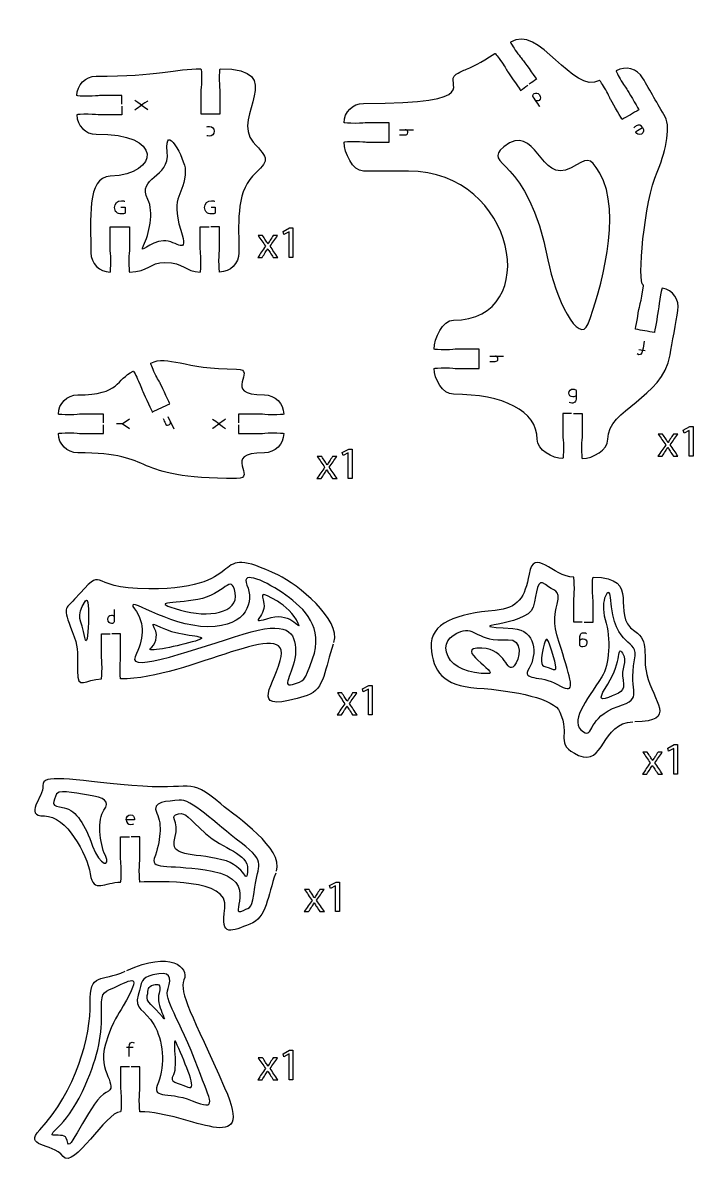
# Model space of a CAD drawing. Extents: x 0 to 1000, y 0 to 600.
# Drawn here: x 342.5 to 446.7, y 216.6 to 394.8 of the extents above; entities that cross this region are included whole.
import ezdxf

# ---------------------------------------------------------------- set-up
doc = ezdxf.new("R2010")
doc.units = 0
doc.header["$MEASUREMENT"] = 0
doc.layers.add('DEFAULT', color=7, linetype='CONTINUOUS')

msp = doc.modelspace()

# ---------------------------------------------------------------- linework, layer by layer
at = {"layer": 'DEFAULT', "color": 250}
for points in [[(401.06, 378.18), (403.19, 378.18)], [(439.22, 343.83), (438.22, 344.01)], [(415.07, 343.02), (417.19, 343.02)], [(357.93, 332.53), (359.09, 333.3)], [(365.05, 333.67), (365.95, 331.74)], [(359.09, 331.72), (357.93, 332.53), (357.07, 332.53)], [(358.64, 235.74), (359.66, 235.74)]]:
    msp.add_lwpolyline(points, dxfattribs=at)
for points in [[(383.88, 362.35), (383.87, 362.35), (383.07, 361.92), (382.95, 362.4), (383.95, 362.93), (384.48, 362.93), (384.48, 358.35), (383.88, 358.35)], [(446.06, 331.5), (446.04, 331.5), (445.25, 331.07), (445.13, 331.54), (446.13, 332.08), (446.66, 332.08), (446.66, 327.49), (446.06, 327.49)], [(393.07, 328.02), (393.06, 328.02), (392.26, 327.59), (392.14, 328.07), (393.15, 328.6), (393.67, 328.6), (393.67, 324.02), (393.07, 324.02)], [(396.21, 291.32), (396.2, 291.32), (395.4, 290.89), (395.28, 291.36), (396.28, 291.9), (396.81, 291.9), (396.81, 287.31), (396.21, 287.31)], [(443.66, 282.12), (443.65, 282.12), (442.85, 281.69), (442.73, 282.16), (443.74, 282.7), (444.26, 282.7), (444.26, 278.11), (443.66, 278.11)], [(391.11, 260.77), (391.1, 260.77), (390.3, 260.34), (390.18, 260.82), (391.18, 261.35), (391.71, 261.35), (391.71, 256.77), (391.11, 256.77)], [(383.88, 234.66), (383.87, 234.66), (383.07, 234.23), (382.95, 234.7), (383.95, 235.24), (384.48, 235.24), (384.48, 230.65), (383.88, 230.65)]]:
    msp.add_lwpolyline(points, close=True, dxfattribs=at)
at = {"layer": 'DEFAULT', "color": 1}
for points, knots in [([(428.07, 334.11), (428.53, 334.11), (428.98, 334.11), (429.43, 334.11), (429.43, 332.95), (429.43, 331.78), (429.43, 330.61), (429.43, 330.44), (429.32, 329.83), (429.32, 328.86), (429.32, 327.9), (429.37, 327.11), (429.43, 327.11), (431.08, 327.11), (433.42, 328.46), (433.42, 330.11), (433.42, 334.93), (441.88, 336.32), (443.09, 343.21), (443.4, 344.93), (444, 348.38), (444.31, 350.11), (444.6, 351.74), (443.51, 353.29), (441.88, 353.58), (441.82, 353.58), (441.64, 352.82), (441.47, 351.87), (441.3, 350.92), (441.3, 350.31), (441.26, 350.13), (441.11, 349.27), (440.66, 346.69), (440.66, 346.69), (439.67, 346.86), (438.69, 347.03), (437.7, 347.21), (437.7, 347.21), (438.16, 349.79), (438.31, 350.65), (438.34, 350.83), (438.55, 351.41), (438.71, 352.36), (438.88, 353.31), (438.97, 354.09), (438.92, 354.1), (437.92, 354.28), (439.08, 367.09), (441.07, 371.59), (442.2, 374.14), (443.3, 378.48), (442.32, 380.17), (441.16, 382.2), (439.99, 384.22), (438.82, 386.24), (437.99, 387.67), (436.16, 388.16), (434.73, 387.34), (434.68, 387.31), (435.03, 386.61), (435.51, 385.77), (436, 384.93), (436.39, 384.46), (436.48, 384.3), (436.92, 383.55), (438.23, 381.27), (438.23, 381.27), (437.36, 380.77), (436.49, 380.27), (435.63, 379.77), (435.63, 379.77), (434.32, 382.05), (433.88, 382.81), (433.79, 382.96), (433.57, 383.53), (433.09, 384.37), (432.61, 385.21), (432.18, 385.86), (432.13, 385.84), (428.02, 383.47), (422.63, 394.77), (418.31, 391.76), (418.26, 391.73), (418.67, 391.06), (419.23, 390.27), (419.78, 389.48), (420.21, 389.04), (420.31, 388.89), (420.81, 388.18), (422.32, 386.03), (422.32, 386.03), (421.95, 385.77), (421.58, 385.51), (421.21, 385.25)], [0, 0, 0, 0, 3.83, 3.83, 3.83, 13.75, 13.75, 13.75, 14.75, 14.75, 14.75, 15.75, 15.75, 15.75, 16.75, 16.75, 16.75, 17.75, 17.75, 17.75, 18.75, 18.75, 18.75, 19.75, 19.75, 19.75, 20.75, 20.75, 20.75, 21.75, 21.75, 21.75, 22.75, 22.75, 22.75, 31.257955, 31.257955, 31.257955, 32.257955, 32.257955, 32.257955, 33.257955, 33.257955, 33.257955, 34.257955, 34.257955, 34.257955, 35.257955, 35.257955, 35.257955, 36.257955, 36.257955, 36.257955, 56.104932, 56.104932, 56.104932, 57.104932, 57.104932, 57.104932, 58.104932, 58.104932, 58.104932, 59.104932, 59.104932, 59.104932, 60.104932, 60.104932, 60.104932, 68.61754, 68.61754, 68.61754, 69.61754, 69.61754, 69.61754, 70.61754, 70.61754, 70.61754, 71.61754, 71.61754, 71.61754, 72.61754, 72.61754, 72.61754, 73.61754, 73.61754, 73.61754, 74.61754, 74.61754, 74.61754, 75.61754, 75.61754, 75.61754, 79.451546, 79.451546, 79.451546, 79.451546]), ([(427.77, 334.11), (427.32, 334.11), (426.87, 334.11), (426.42, 334.11), (426.42, 332.95), (426.42, 331.78), (426.42, 330.61), (426.42, 330.44), (426.53, 329.83), (426.53, 328.86), (426.53, 327.9), (426.48, 327.11), (426.42, 327.11), (424.77, 327.11), (422.43, 328.46), (422.43, 330.11), (422.43, 334.53), (417.16, 337.11), (409.42, 337.11), (407.77, 337.11), (406.42, 339.46), (406.42, 341.11), (406.42, 341.17), (407.21, 341.21), (408.17, 341.21), (409.14, 341.21), (409.75, 341.11), (409.92, 341.11), (411.09, 341.11), (412.26, 341.11), (413.42, 341.11), (413.42, 342.11), (413.42, 343.11), (413.42, 344.11), (412.26, 344.11), (411.09, 344.11), (409.92, 344.11), (409.75, 344.11), (409.14, 344.01), (408.17, 344.01), (407.21, 344.01), (406.42, 344.06), (406.42, 344.11), (406.42, 345.77), (407.77, 348.61), (409.42, 348.61), (423.43, 348.61), (419.21, 371.77), (402.42, 371.77), (400.09, 371.77), (397.76, 371.77), (395.43, 371.77), (393.77, 371.77), (392.42, 374.61), (392.42, 376.27), (392.42, 376.33), (393.21, 376.37), (394.17, 376.37), (395.14, 376.37), (395.75, 376.27), (395.92, 376.27), (397.09, 376.27), (398.26, 376.27), (399.42, 376.27), (399.42, 377.27), (399.42, 378.27), (399.42, 379.27), (398.26, 379.27), (397.09, 379.27), (395.92, 379.27), (395.75, 379.27), (395.14, 379.17), (394.17, 379.17), (393.21, 379.17), (392.42, 379.22), (392.42, 379.27), (392.42, 380.93), (393.77, 382.27), (395.43, 382.27), (414.98, 382.27), (407.62, 385.38), (409.85, 386.8), (411.56, 387.89), (411.05, 386.96), (415.85, 390.04), (415.89, 390.07), (416.38, 389.46), (416.93, 388.67), (417.49, 387.87), (417.76, 387.31), (417.85, 387.17), (418.36, 386.46), (419.86, 384.3), (419.86, 384.3), (420.23, 384.56), (420.6, 384.82), (420.97, 385.08)], [0, 0, 0, 0, 3.83, 3.83, 3.83, 13.75, 13.75, 13.75, 14.75, 14.75, 14.75, 15.75, 15.75, 15.75, 16.75, 16.75, 16.75, 17.75, 17.75, 17.75, 18.75, 18.75, 18.75, 19.75, 19.75, 19.75, 20.75, 20.75, 20.75, 30.67, 30.67, 30.67, 39.17, 39.17, 39.17, 49.09, 49.09, 49.09, 50.09, 50.09, 50.09, 51.09, 51.09, 51.09, 52.09, 52.09, 52.09, 53.09, 53.09, 53.09, 72.93, 72.93, 72.93, 73.93, 73.93, 73.93, 74.93, 74.93, 74.93, 75.93, 75.93, 75.93, 85.85, 85.85, 85.85, 94.36, 94.36, 94.36, 104.28, 104.28, 104.28, 105.28, 105.28, 105.28, 106.28, 106.28, 106.28, 107.28, 107.28, 107.28, 108.28, 108.28, 108.28, 109.28, 109.28, 109.28, 110.28, 110.28, 110.28, 111.28, 111.28, 111.28, 112.28, 112.28, 112.28, 116.114006, 116.114006, 116.114006, 116.114006]), ([(357.9, 382.15), (357.9, 382.6), (357.9, 383.04), (357.9, 383.49), (356.73, 383.49), (355.56, 383.49), (354.4, 383.49), (354.23, 383.49), (353.61, 383.39), (352.65, 383.39), (351.68, 383.39), (350.9, 383.44), (350.9, 383.49), (350.9, 385.15), (352.24, 386.49), (353.9, 386.49), (363.53, 386.49), (366.28, 387.65), (370.17, 387.65), (370.23, 387.65), (370.28, 386.87), (370.28, 385.9), (370.28, 384.93), (370.17, 384.33), (370.18, 384.15), (370.18, 382.98), (370.18, 381.82), (370.18, 380.65), (371.18, 380.65), (372.18, 380.65), (373.18, 380.65), (373.18, 381.82), (373.18, 382.98), (373.18, 384.15), (373.18, 384.33), (373.08, 384.93), (373.08, 385.9), (373.08, 386.87), (373.12, 387.65), (373.18, 387.65), (383.99, 387.65), (374.76, 380.22), (378.3, 376.27), (380.77, 373.51), (380.87, 373.61), (378.22, 370.96), (375.56, 368.3), (376.08, 363.15), (376.08, 359.09), (376.08, 357.43), (374.74, 356.09), (373.08, 356.09), (373.03, 356.09), (372.99, 356.87), (372.99, 357.84), (372.99, 358.8), (373.08, 359.41), (373.08, 359.59), (373.08, 360.75), (373.08, 361.92), (373.08, 363.09), (372.64, 363.09), (372.19, 363.09), (371.74, 363.09)], [0, 0, 0, 0, 3.82, 3.82, 3.82, 13.74, 13.74, 13.74, 14.74, 14.74, 14.74, 15.74, 15.74, 15.74, 16.74, 16.74, 16.74, 17.74, 17.74, 17.74, 18.74, 18.74, 18.74, 19.74, 19.74, 19.74, 29.66, 29.66, 29.66, 38.16, 38.16, 38.16, 48.08, 48.08, 48.08, 49.08, 49.08, 49.08, 50.08, 50.08, 50.08, 51.08, 51.08, 51.08, 52.08, 52.08, 52.08, 53.08, 53.08, 53.08, 54.08, 54.08, 54.08, 55.08, 55.08, 55.08, 56.08, 56.08, 56.08, 66, 66, 66, 69.82, 69.82, 69.82, 69.82]), ([(357.9, 381.85), (357.9, 381.4), (357.9, 380.94), (357.9, 380.49), (356.73, 380.49), (355.56, 380.49), (354.4, 380.49), (354.23, 380.49), (353.61, 380.59), (352.65, 380.59), (351.68, 380.59), (350.9, 380.55), (350.9, 380.49), (350.9, 378.83), (352.24, 377.49), (353.9, 377.49), (364.33, 377.73), (363.86, 371.26), (356.08, 370.98), (352.4, 370.85), (353.08, 364.07), (353.08, 359.09), (353.08, 357.43), (354.42, 356.09), (356.08, 356.09), (356.14, 356.09), (356.18, 356.87), (356.18, 357.84), (356.18, 358.8), (356.08, 359.41), (356.08, 359.59), (356.08, 360.75), (356.08, 361.92), (356.08, 363.09), (357.08, 363.09), (358.08, 363.09), (359.08, 363.09), (359.08, 361.92), (359.08, 360.75), (359.08, 359.59), (359.08, 359.41), (358.98, 358.8), (358.98, 357.84), (358.98, 356.87), (359.03, 356.09), (359.08, 356.09), (362.12, 356.09), (362.18, 357.59), (364.58, 357.59), (367.62, 357.59), (367.68, 356.09), (370.08, 356.09), (370.14, 356.09), (370.18, 356.87), (370.18, 357.84), (370.18, 358.8), (370.08, 359.41), (370.08, 359.59), (370.08, 360.75), (370.08, 361.92), (370.08, 363.09), (370.53, 363.09), (370.99, 363.09), (371.44, 363.09)], [0, 0, 0, 0, 3.84, 3.84, 3.84, 13.76, 13.76, 13.76, 14.76, 14.76, 14.76, 15.76, 15.76, 15.76, 16.76, 16.76, 16.76, 17.76, 17.76, 17.76, 18.76, 18.76, 18.76, 19.76, 19.76, 19.76, 20.76, 20.76, 20.76, 21.76, 21.76, 21.76, 31.68, 31.68, 31.68, 40.19, 40.19, 40.19, 50.11, 50.11, 50.11, 51.11, 51.11, 51.11, 52.11, 52.11, 52.11, 53.11, 53.11, 53.11, 54.11, 54.11, 54.11, 55.11, 55.11, 55.11, 56.11, 56.11, 56.11, 66.03, 66.03, 66.03, 69.87, 69.87, 69.87, 69.87]), ([(430.34, 348.04), (428.98, 344.55), (425.17, 352.16), (424.09, 358), (421.09, 374.2), (413.69, 372.58), (417.25, 375.51), (422.32, 379.68), (422.79, 369.53), (427.69, 372.27), (430.2, 373.68), (430.54, 374.18), (432.16, 371.45), (435.75, 365.39), (432.18, 352.8), (430.34, 348.04)], [1, 1, 1, 1, 2, 2, 2, 3, 3, 3, 4, 4, 4, 5, 5, 5, 6, 6, 6, 6]), ([(355.04, 332.66), (355.04, 333.11), (355.04, 333.56), (355.04, 334.01), (353.87, 334.01), (352.71, 334.01), (351.54, 334.01), (351.36, 334.01), (350.76, 333.91), (349.79, 333.91), (348.82, 333.91), (348.04, 333.96), (348.04, 334.01), (348.04, 335.67), (349.38, 337.01), (351.04, 337.01), (357.72, 337.01), (356.95, 339.43), (359.67, 340.69), (359.72, 340.72), (360.09, 340.03), (360.5, 339.15), (360.91, 338.27), (361.07, 337.68), (361.15, 337.52), (361.52, 336.73), (362.63, 334.35), (362.63, 334.35), (363.53, 334.77), (364.44, 335.2), (365.35, 335.62), (365.35, 335.62), (364.24, 338), (363.87, 338.79), (363.79, 338.95), (363.44, 339.46), (363.03, 340.33), (362.63, 341.21), (362.34, 341.94), (362.39, 341.96), (365.11, 343.23), (367.47, 341.01), (375.72, 341.01), (379.19, 341.01), (373.1, 337.01), (380.04, 337.01), (381.7, 337.01), (383.04, 335.67), (383.04, 334.01), (383.04, 333.96), (382.25, 333.91), (381.29, 333.91), (380.32, 333.91), (379.71, 334.01), (379.54, 334.01), (378.37, 334.01), (377.2, 334.01), (376.04, 334.01), (376.04, 333.56), (376.04, 333.11), (376.04, 332.66)], [0, 0, 0, 0, 3.83, 3.83, 3.83, 13.75, 13.75, 13.75, 14.75, 14.75, 14.75, 15.75, 15.75, 15.75, 16.75, 16.75, 16.75, 17.75, 17.75, 17.75, 18.75, 18.75, 18.75, 19.75, 19.75, 19.75, 20.75, 20.75, 20.75, 29.254834, 29.254834, 29.254834, 30.254834, 30.254834, 30.254834, 31.254834, 31.254834, 31.254834, 32.254834, 32.254834, 32.254834, 33.254834, 33.254834, 33.254834, 34.254834, 34.254834, 34.254834, 35.254834, 35.254834, 35.254834, 36.254834, 36.254834, 36.254834, 37.254834, 37.254834, 37.254834, 47.174834, 47.174834, 47.174834, 51.004834, 51.004834, 51.004834, 51.004834]), ([(376.04, 332.36), (376.04, 331.91), (376.04, 331.46), (376.04, 331.01), (377.2, 331.01), (378.37, 331.01), (379.54, 331.01), (379.71, 331.01), (380.32, 331.11), (381.29, 331.11), (382.25, 331.11), (383.04, 331.07), (383.04, 331.01), (383.04, 329.35), (381.7, 328.01), (380.04, 328.01), (373.1, 328.01), (379.19, 324.01), (375.72, 324.01), (358.52, 324.01), (363.88, 328.01), (351.04, 328.01), (349.38, 328.01), (348.04, 329.35), (348.04, 331.01), (348.04, 331.07), (348.82, 331.11), (349.79, 331.11), (350.76, 331.11), (351.36, 331.01), (351.54, 331.01), (352.71, 331.01), (353.87, 331.01), (355.04, 331.01), (355.04, 331.46), (355.04, 331.91), (355.04, 332.36)], [0, 0, 0, 0, 3.83, 3.83, 3.83, 13.75, 13.75, 13.75, 14.75, 14.75, 14.75, 15.75, 15.75, 15.75, 16.75, 16.75, 16.75, 17.75, 17.75, 17.75, 18.75, 18.75, 18.75, 19.75, 19.75, 19.75, 20.75, 20.75, 20.75, 21.75, 21.75, 21.75, 31.67, 31.67, 31.67, 35.5, 35.5, 35.5, 35.5]), ([(390.85, 298.57), (391.99, 302.18), (385.2, 307.59), (382.22, 309.01), (370.73, 314.49), (378.7, 306.88), (362.08, 306.88), (351.84, 306.88), (355.75, 310.99), (350.56, 305.27), (349.09, 303.65), (348.65, 304.24), (350.18, 300.27), (351.17, 297.7), (350.98, 297.66), (350.98, 294.14), (350.98, 290.95), (352.25, 292.89), (354.71, 292.89), (354.77, 292.89), (354.81, 293.67), (354.81, 294.63), (354.81, 295.6), (354.71, 296.21), (354.71, 296.38), (354.71, 297.55), (354.71, 298.72), (354.71, 299.88), (355.16, 299.88), (355.61, 299.88), (356.06, 299.88)], [0, 0, 0, 0, 1, 1, 1, 2, 2, 2, 3, 3, 3, 4, 4, 4, 5, 5, 5, 6, 6, 6, 7, 7, 7, 8, 8, 8, 17.92, 17.92, 17.92, 21.75, 21.75, 21.75, 21.75]), ([(429.45, 301.69), (429.01, 301.69), (428.56, 301.69), (428.11, 301.69), (428.11, 302.86), (428.11, 304.03), (428.11, 305.19), (428.11, 305.37), (428.21, 305.97), (428.21, 306.94), (428.21, 307.91), (428.17, 308.69), (428.11, 308.69), (424.89, 308.69), (421.96, 313.55), (421.18, 309.15), (420.54, 305.6), (419.51, 303.86), (415.88, 303.55), (410.06, 303.05), (405.67, 301.56), (405.95, 297.84), (406.23, 294.02), (407.81, 291.86), (413.07, 291.49), (419.07, 291.06), (425.18, 289.83), (425.94, 287.76), (427.73, 284.02), (424.9, 282.85), (428.88, 281.03), (432.82, 279.23), (432.41, 286.12), (437.32, 286.25)], [0, 0, 0, 0, 3.82, 3.82, 3.82, 13.74, 13.74, 13.74, 14.74, 14.74, 14.74, 15.74, 15.74, 15.74, 16.74, 16.74, 16.74, 17.74, 17.74, 17.74, 18.74, 18.74, 18.74, 19.74, 19.74, 19.74, 20.74, 20.74, 20.74, 21.74, 21.74, 21.74, 22.74, 22.74, 22.74, 22.74]), ([(429.75, 301.69), (430.21, 301.69), (430.66, 301.69), (431.11, 301.69), (431.11, 302.86), (431.11, 304.03), (431.11, 305.19), (431.11, 305.37), (431.01, 305.97), (431.01, 306.94), (431.01, 307.91), (431.06, 308.69), (431.11, 308.69), (438.9, 308.69), (433.59, 302.97), (437.6, 300.33), (439.97, 298.76), (438.78, 296.48), (439.46, 293.61), (440.48, 289.34), (444.3, 286.3), (437.62, 286.26)], [0, 0, 0, 0, 3.84, 3.84, 3.84, 13.76, 13.76, 13.76, 14.76, 14.76, 14.76, 15.76, 15.76, 15.76, 16.76, 16.76, 16.76, 17.76, 17.76, 17.76, 18.76, 18.76, 18.76, 18.76]), ([(390.75, 298.29), (389.44, 294.72), (389.44, 291.19), (386.7, 290.33), (377.44, 287.44), (381.19, 291.14), (382.5, 295.74), (384.6, 303.12), (368.34, 292.89), (357.71, 292.89), (357.66, 292.89), (357.61, 293.67), (357.61, 294.63), (357.61, 295.6), (357.71, 296.21), (357.71, 296.38), (357.71, 297.55), (357.71, 298.72), (357.71, 299.88), (357.26, 299.88), (356.81, 299.88), (356.36, 299.88)], [0, 0, 0, 0, 1, 1, 1, 2, 2, 2, 3, 3, 3, 4, 4, 4, 5, 5, 5, 14.92, 14.92, 14.92, 18.74, 18.74, 18.74, 18.74]), ([(381.91, 263.04), (383.04, 266.64), (375.8, 271.36), (373.28, 273.48), (368.05, 277.88), (369.17, 275.48), (359.46, 276.35), (349.74, 277.22), (345.51, 278.21), (345.63, 276.35), (345.76, 274.48), (342.52, 271.62), (345.88, 271.62), (349.25, 271.62), (352.48, 265.76), (352.98, 262.61), (353.48, 259.47), (355.25, 261.36), (357.71, 261.36), (357.77, 261.36), (357.81, 262.14), (357.81, 263.11), (357.81, 264.07), (357.71, 264.68), (357.71, 264.86), (357.71, 266.02), (357.71, 267.19), (357.71, 268.36), (358.16, 268.36), (358.61, 268.36), (359.06, 268.36)], [0, 0, 0, 0, 1, 1, 1, 2, 2, 2, 3, 3, 3, 4, 4, 4, 5, 5, 5, 6, 6, 6, 7, 7, 7, 8, 8, 8, 17.92, 17.92, 17.92, 21.74, 21.74, 21.74, 21.74]), ([(381.81, 262.76), (380.5, 259.2), (380.46, 255.79), (377.76, 254.81), (375.02, 253.81), (373.15, 252.57), (373.9, 257.3), (374.65, 262.03), (363.65, 261.36), (360.71, 261.36), (360.66, 261.36), (360.61, 262.14), (360.61, 263.11), (360.61, 264.07), (360.71, 264.68), (360.71, 264.86), (360.71, 266.02), (360.71, 267.19), (360.71, 268.36), (360.26, 268.36), (359.81, 268.36), (359.36, 268.36)], [0, 0, 0, 0, 1, 1, 1, 2, 2, 2, 3, 3, 3, 4, 4, 4, 5, 5, 5, 14.92, 14.92, 14.92, 18.75, 18.75, 18.75, 18.75]), ([(358.68, 247.62), (365.45, 250.73), (368.37, 248.14), (367.55, 246.16), (366.72, 244.17), (368.89, 240.7), (373.87, 229.42), (378.85, 218.13), (368.51, 225.68), (360.71, 225.68), (360.66, 225.68), (360.61, 226.46), (360.61, 227.43), (360.61, 228.39), (360.71, 229), (360.71, 229.18), (360.71, 230.34), (360.71, 231.51), (360.71, 232.68), (360.26, 232.68), (359.81, 232.68), (359.36, 232.68)], [0, 0, 0, 0, 1, 1, 1, 2, 2, 2, 3, 3, 3, 4, 4, 4, 5, 5, 5, 14.92, 14.92, 14.92, 18.74, 18.74, 18.74, 18.74]), ([(359.06, 232.68), (358.61, 232.68), (358.16, 232.68), (357.71, 232.68), (357.71, 231.51), (357.71, 230.34), (357.71, 229.18), (357.71, 229), (357.81, 228.39), (357.81, 227.43), (357.81, 226.46), (357.77, 225.68), (357.71, 225.68), (355.36, 225.68), (350.49, 216.63), (348.75, 218.76), (347.01, 220.89), (342.53, 220.16), (345.13, 222.9), (350.71, 228.77), (353.11, 237.55), (352.98, 242.54), (352.86, 247.46), (354.68, 245.81), (358.41, 247.5)], [0, 0, 0, 0, 3.83, 3.83, 3.83, 13.75, 13.75, 13.75, 14.75, 14.75, 14.75, 15.75, 15.75, 15.75, 16.75, 16.75, 16.75, 17.75, 17.75, 17.75, 18.75, 18.75, 18.75, 19.75, 19.75, 19.75, 19.75])]:
    msp.add_open_spline(points, degree=3, knots=knots, dxfattribs=at)
at = {"layer": 'DEFAULT', "color": 250}
for points, knots in [([(422.86, 381.78), (422.86, 381.78), (421.81, 383.28), (421.75, 383.36), (421.74, 383.55), (421.8, 383.68), (421.95, 383.79), (422.19, 383.95), (422.55, 383.94), (422.81, 383.58), (423.02, 383.27), (422.98, 382.93), (422.72, 382.75), (422.55, 382.63), (422.38, 382.62), (422.23, 382.68)], [0, 0, 0, 0, 1.002884, 1.002884, 1.002884, 2.005769, 2.005769, 2.005769, 3.008653, 3.008653, 3.008653, 4.011538, 4.011538, 4.011538, 5.014422, 5.014422, 5.014422, 5.014422]), ([(359.93, 381.28), (360.27, 381.52), (360.61, 381.77), (360.95, 382.01), (360.83, 382.1), (359.93, 382.71), (359.93, 382.71)], [0, 0, 0, 0, 3.548245, 3.548245, 3.548245, 4.548245, 4.548245, 4.548245, 4.548245]), ([(361.95, 382.68), (361.95, 382.68), (361.06, 382.1), (360.95, 382.01), (361.28, 381.77), (361.62, 381.54), (361.95, 381.31)], [0, 0, 0, 0, 1, 1, 1, 4.45798, 4.45798, 4.45798, 4.45798]), ([(371.11, 378.62), (371.18, 378.65), (371.33, 378.7), (371.53, 378.7), (371.97, 378.7), (372.25, 378.4), (372.25, 377.96), (372.25, 377.51), (371.94, 377.19), (371.47, 377.19), (371.32, 377.19), (371.18, 377.23), (371.11, 377.26)], [0, 0, 0, 0, 1, 1, 1, 2, 2, 2, 3, 3, 3, 4, 4, 4, 4]), ([(401.06, 377.37), (401.34, 377.37), (401.62, 377.37), (401.9, 377.37), (402.13, 377.37), (402.33, 377.47), (402.33, 377.75), (402.33, 377.95), (402.21, 378.11), (402.07, 378.16), (402.03, 378.18), (401.99, 378.18), (401.94, 378.18)], [0, 0, 0, 0, 2.363, 2.363, 2.363, 3.363, 3.363, 3.363, 4.363, 4.363, 4.363, 5.363, 5.363, 5.363, 5.363]), ([(438.82, 378.52), (439.04, 378.14), (438.99, 377.72), (438.63, 377.51), (438.22, 377.27), (437.9, 377.57), (437.77, 377.8), (437.74, 377.84), (437.73, 377.86), (437.72, 377.88), (438.09, 378.1), (438.46, 378.31), (438.82, 378.52), (438.61, 378.9), (438.23, 379.02), (437.84, 378.8), (437.64, 378.68), (437.53, 378.56), (437.47, 378.48)], [0, 0, 0, 0, 1, 1, 1, 2, 2, 2, 3, 3, 3, 6.612474, 6.612474, 6.612474, 7.612474, 7.612474, 7.612474, 8.612474, 8.612474, 8.612474, 8.612474]), ([(357.75, 366.18), (357.97, 366.18), (358.19, 366.18), (358.41, 366.18), (358.41, 365.86), (358.41, 365.53), (358.41, 365.21), (358.3, 365.17), (358.07, 365.1), (357.79, 365.1), (357.49, 365.1), (357.23, 365.18), (357.04, 365.36), (356.86, 365.53), (356.76, 365.8), (356.76, 366.12), (356.76, 366.72), (357.17, 367.16), (357.85, 367.16), (358.08, 367.16), (358.27, 367.11), (358.35, 367.07)], [0, 0, 0, 0, 1.887, 1.887, 1.887, 4.641, 4.641, 4.641, 5.641, 5.641, 5.641, 6.641, 6.641, 6.641, 7.641, 7.641, 7.641, 8.641, 8.641, 8.641, 9.641, 9.641, 9.641, 9.641]), ([(371.75, 366.18), (371.97, 366.18), (372.19, 366.18), (372.41, 366.18), (372.41, 365.86), (372.41, 365.53), (372.41, 365.21), (372.3, 365.17), (372.07, 365.1), (371.79, 365.1), (371.49, 365.1), (371.24, 365.18), (371.04, 365.36), (370.86, 365.53), (370.76, 365.8), (370.76, 366.12), (370.76, 366.72), (371.17, 367.16), (371.85, 367.16), (372.09, 367.16), (372.27, 367.11), (372.35, 367.07)], [0, 0, 0, 0, 1.887, 1.887, 1.887, 4.641, 4.641, 4.641, 5.641, 5.641, 5.641, 6.641, 6.641, 6.641, 7.641, 7.641, 7.641, 8.641, 8.641, 8.641, 9.641, 9.641, 9.641, 9.641]), ([(379.76, 361.76), (379.92, 361.52), (380.08, 361.27), (380.24, 361.03), (380.37, 360.84), (380.48, 360.66), (380.59, 360.47), (380.6, 360.47), (380.6, 360.47), (380.61, 360.47), (380.72, 360.67), (380.84, 360.85), (380.95, 361.03), (381.11, 361.28), (381.27, 361.52), (381.43, 361.76), (381.65, 361.76), (381.88, 361.76), (382.1, 361.76), (381.71, 361.21), (381.32, 360.66), (380.93, 360.11), (381.33, 359.52), (381.73, 358.93), (382.13, 358.35), (381.9, 358.35), (381.66, 358.35), (381.43, 358.35), (381.26, 358.6), (381.09, 358.86), (380.93, 359.11), (380.79, 359.31), (380.68, 359.5), (380.56, 359.71), (380.56, 359.71), (380.55, 359.71), (380.55, 359.71), (380.43, 359.5), (380.31, 359.32), (380.19, 359.11), (380.02, 358.86), (379.86, 358.6), (379.69, 358.35), (379.46, 358.35), (379.24, 358.35), (379.01, 358.35), (379.41, 358.93), (379.82, 359.51), (380.22, 360.09), (379.84, 360.65), (379.45, 361.2), (379.06, 361.76), (379.29, 361.76), (379.53, 361.76), (379.76, 361.76)], [0, 0, 0, 0, 2.49699, 2.49699, 2.49699, 3.49699, 3.49699, 3.49699, 3.55699, 3.55699, 3.55699, 4.55699, 4.55699, 4.55699, 7.026266, 7.026266, 7.026266, 8.927266, 8.927266, 8.927266, 14.655124, 14.655124, 14.655124, 20.703, 20.703, 20.703, 22.704, 22.704, 22.704, 25.30653, 25.30653, 25.30653, 26.30653, 26.30653, 26.30653, 26.34653, 26.34653, 26.34653, 27.34653, 27.34653, 27.34653, 29.938742, 29.938742, 29.938742, 31.878742, 31.878742, 31.878742, 37.899296, 37.899296, 37.899296, 43.664319, 43.664319, 43.664319, 45.624319, 45.624319, 45.624319, 45.624319]), ([(439.07, 345.33), (438.98, 344.85), (438.9, 344.38), (438.82, 343.9), (438.71, 343.29), (438.35, 343.1), (437.97, 343.37)], [0, 0, 0, 0, 4.112921, 4.112921, 4.112921, 5.112921, 5.112921, 5.112921, 5.112921]), ([(415.07, 342.21), (415.34, 342.21), (415.62, 342.21), (415.9, 342.21), (416.13, 342.21), (416.33, 342.31), (416.33, 342.59), (416.33, 342.79), (416.21, 342.95), (416.07, 343), (416.03, 343.02), (415.99, 343.02), (415.94, 343.02)], [0, 0, 0, 0, 2.363, 2.363, 2.363, 3.363, 3.363, 3.363, 4.363, 4.363, 4.363, 5.363, 5.363, 5.363, 5.363]), ([(428.48, 336.89), (428.4, 336.78), (428.17, 336.69), (427.96, 336.69), (427.61, 336.69), (427.36, 336.94), (427.36, 337.28), (427.36, 337.69), (427.67, 337.92), (427.99, 337.92), (428.23, 337.92), (428.43, 337.81), (428.49, 337.71), (428.48, 337.6), (428.48, 336.56), (428.48, 336.56), (428.48, 336.23), (428.42, 336.02), (428.3, 335.9), (428.17, 335.76), (427.99, 335.72), (427.83, 335.72), (427.68, 335.72), (427.51, 335.76), (427.41, 335.84)], [0, 0, 0, 0, 1, 1, 1, 2, 2, 2, 3, 3, 3, 4, 4, 4, 5, 5, 5, 6, 6, 6, 7, 7, 7, 8, 8, 8, 8]), ([(364.31, 333.32), (364.43, 333.07), (364.54, 332.82), (364.66, 332.57), (364.76, 332.35), (364.93, 332.22), (365.19, 332.34), (365.37, 332.42), (365.46, 332.6), (365.45, 332.75), (365.45, 332.79), (365.44, 332.83), (365.42, 332.87)], [0, 0, 0, 0, 2.362662, 2.362662, 2.362662, 3.362662, 3.362662, 3.362662, 4.362662, 4.362662, 4.362662, 5.362662, 5.362662, 5.362662, 5.362662]), ([(371.99, 331.82), (371.99, 331.82), (372.87, 332.41), (372.99, 332.5), (372.65, 332.73), (372.32, 332.97), (371.99, 333.2)], [0, 0, 0, 0, 1, 1, 1, 4.45798, 4.45798, 4.45798, 4.45798]), ([(374.01, 333.22), (373.67, 332.98), (373.33, 332.74), (372.99, 332.5), (373.11, 332.41), (374.01, 331.8), (374.01, 331.8)], [0, 0, 0, 0, 3.548245, 3.548245, 3.548245, 4.548245, 4.548245, 4.548245, 4.548245]), ([(441.93, 330.91), (442.09, 330.66), (442.26, 330.42), (442.42, 330.17), (442.55, 329.98), (442.65, 329.8), (442.76, 329.61), (442.77, 329.61), (442.78, 329.61), (442.78, 329.61), (442.9, 329.82), (443.01, 329.99), (443.12, 330.18), (443.28, 330.42), (443.44, 330.66), (443.6, 330.91), (443.83, 330.91), (444.05, 330.91), (444.27, 330.91), (443.89, 330.35), (443.5, 329.8), (443.11, 329.25), (443.51, 328.67), (443.91, 328.08), (444.31, 327.49), (444.07, 327.49), (443.84, 327.49), (443.6, 327.49), (443.44, 327.75), (443.27, 328), (443.1, 328.26), (442.97, 328.46), (442.86, 328.65), (442.74, 328.85), (442.73, 328.85), (442.73, 328.85), (442.72, 328.85), (442.61, 328.65), (442.49, 328.46), (442.36, 328.26), (442.2, 328), (442.03, 327.75), (441.87, 327.49), (441.64, 327.49), (441.41, 327.49), (441.18, 327.49), (441.59, 328.07), (441.99, 328.65), (442.4, 329.23), (442.01, 329.79), (441.63, 330.35), (441.24, 330.91), (441.47, 330.91), (441.7, 330.91), (441.93, 330.91)], [0, 0, 0, 0, 2.49699, 2.49699, 2.49699, 3.49699, 3.49699, 3.49699, 3.55699, 3.55699, 3.55699, 4.55699, 4.55699, 4.55699, 7.026266, 7.026266, 7.026266, 8.927266, 8.927266, 8.927266, 14.655124, 14.655124, 14.655124, 20.703, 20.703, 20.703, 22.704, 22.704, 22.704, 25.30653, 25.30653, 25.30653, 26.30653, 26.30653, 26.30653, 26.34653, 26.34653, 26.34653, 27.34653, 27.34653, 27.34653, 29.938742, 29.938742, 29.938742, 31.878742, 31.878742, 31.878742, 37.899296, 37.899296, 37.899296, 43.664319, 43.664319, 43.664319, 45.624319, 45.624319, 45.624319, 45.624319]), ([(388.95, 327.43), (389.11, 327.19), (389.27, 326.94), (389.43, 326.7), (389.56, 326.51), (389.67, 326.33), (389.78, 326.14), (389.79, 326.14), (389.79, 326.14), (389.8, 326.14), (389.91, 326.34), (390.03, 326.52), (390.14, 326.7), (390.3, 326.95), (390.46, 327.19), (390.62, 327.43), (390.84, 327.43), (391.07, 327.43), (391.29, 327.43), (390.9, 326.88), (390.51, 326.33), (390.13, 325.78), (390.53, 325.19), (390.93, 324.6), (391.33, 324.02), (391.09, 324.02), (390.85, 324.02), (390.62, 324.02), (390.45, 324.27), (390.29, 324.53), (390.12, 324.78), (389.98, 324.98), (389.87, 325.17), (389.75, 325.38), (389.75, 325.38), (389.74, 325.38), (389.74, 325.38), (389.62, 325.17), (389.5, 324.99), (389.38, 324.78), (389.21, 324.53), (389.05, 324.27), (388.88, 324.02), (388.66, 324.02), (388.43, 324.02), (388.2, 324.02), (388.6, 324.6), (389.01, 325.18), (389.41, 325.76), (389.03, 326.32), (388.64, 326.87), (388.26, 327.43), (388.49, 327.43), (388.72, 327.43), (388.95, 327.43)], [0, 0, 0, 0, 2.49699, 2.49699, 2.49699, 3.49699, 3.49699, 3.49699, 3.55699, 3.55699, 3.55699, 4.55699, 4.55699, 4.55699, 7.026266, 7.026266, 7.026266, 8.927266, 8.927266, 8.927266, 14.655124, 14.655124, 14.655124, 20.703, 20.703, 20.703, 22.704, 22.704, 22.704, 25.30653, 25.30653, 25.30653, 26.30653, 26.30653, 26.30653, 26.34653, 26.34653, 26.34653, 27.34653, 27.34653, 27.34653, 29.938742, 29.938742, 29.938742, 31.878742, 31.878742, 31.878742, 37.899296, 37.899296, 37.899296, 43.664319, 43.664319, 43.664319, 45.624319, 45.624319, 45.624319, 45.624319]), ([(356.7, 303.67), (356.7, 303.67), (356.7, 301.84), (356.7, 301.74), (356.61, 301.58), (356.48, 301.51), (356.3, 301.51), (356.01, 301.51), (355.72, 301.73), (355.72, 302.17), (355.72, 302.55), (355.94, 302.8), (356.26, 302.8), (356.47, 302.8), (356.62, 302.71), (356.7, 302.57)], [0, 0, 0, 0, 1.003, 1.003, 1.003, 2.006, 2.006, 2.006, 3.009, 3.009, 3.009, 4.012, 4.012, 4.012, 5.015, 5.015, 5.015, 5.015]), ([(429.05, 298.91), (429.13, 299.03), (429.36, 299.12), (429.58, 299.12), (429.92, 299.12), (430.17, 298.86), (430.17, 298.53), (430.17, 298.12), (429.86, 297.89), (429.54, 297.89), (429.3, 297.89), (429.11, 298), (429.05, 298.1), (429.05, 298.2), (429.05, 299.25), (429.05, 299.25), (429.05, 299.58), (429.11, 299.78), (429.24, 299.91), (429.36, 300.04), (429.54, 300.08), (429.7, 300.08), (429.85, 300.08), (430.02, 300.04), (430.12, 299.96)], [0, 0, 0, 0, 1, 1, 1, 2, 2, 2, 3, 3, 3, 4, 4, 4, 5, 5, 5, 6, 6, 6, 7, 7, 7, 8, 8, 8, 8]), ([(392.08, 290.72), (392.25, 290.48), (392.41, 290.23), (392.57, 289.99), (392.7, 289.8), (392.8, 289.62), (392.92, 289.43), (392.92, 289.43), (392.93, 289.43), (392.94, 289.43), (393.05, 289.64), (393.16, 289.81), (393.28, 290), (393.44, 290.24), (393.6, 290.48), (393.76, 290.72), (393.98, 290.72), (394.2, 290.72), (394.43, 290.72), (394.04, 290.17), (393.65, 289.62), (393.26, 289.07), (393.66, 288.48), (394.06, 287.9), (394.46, 287.31), (394.23, 287.31), (393.99, 287.31), (393.76, 287.31), (393.59, 287.56), (393.42, 287.82), (393.25, 288.08), (393.12, 288.28), (393.01, 288.47), (392.89, 288.67), (392.88, 288.67), (392.88, 288.67), (392.87, 288.67), (392.76, 288.47), (392.64, 288.28), (392.51, 288.08), (392.35, 287.82), (392.18, 287.56), (392.02, 287.31), (391.79, 287.31), (391.56, 287.31), (391.34, 287.31), (391.74, 287.89), (392.14, 288.47), (392.55, 289.05), (392.16, 289.61), (391.78, 290.17), (391.39, 290.72), (391.62, 290.72), (391.85, 290.72), (392.08, 290.72)], [0, 0, 0, 0, 2.49699, 2.49699, 2.49699, 3.49699, 3.49699, 3.49699, 3.55699, 3.55699, 3.55699, 4.55699, 4.55699, 4.55699, 7.026266, 7.026266, 7.026266, 8.927266, 8.927266, 8.927266, 14.655124, 14.655124, 14.655124, 20.703, 20.703, 20.703, 22.704, 22.704, 22.704, 25.30653, 25.30653, 25.30653, 26.30653, 26.30653, 26.30653, 26.34653, 26.34653, 26.34653, 27.34653, 27.34653, 27.34653, 29.938742, 29.938742, 29.938742, 31.878742, 31.878742, 31.878742, 37.899296, 37.899296, 37.899296, 43.664319, 43.664319, 43.664319, 45.624319, 45.624319, 45.624319, 45.624319]), ([(439.54, 281.53), (439.7, 281.28), (439.86, 281.04), (440.02, 280.79), (440.15, 280.6), (440.26, 280.43), (440.37, 280.24), (440.38, 280.24), (440.38, 280.24), (440.39, 280.24), (440.5, 280.44), (440.62, 280.62), (440.73, 280.8), (440.89, 281.04), (441.05, 281.29), (441.21, 281.53), (441.43, 281.53), (441.66, 281.53), (441.88, 281.53), (441.49, 280.98), (441.1, 280.43), (440.72, 279.88), (441.12, 279.29), (441.52, 278.7), (441.92, 278.11), (441.68, 278.11), (441.44, 278.11), (441.21, 278.11), (441.04, 278.37), (440.88, 278.63), (440.71, 278.88), (440.57, 279.08), (440.46, 279.27), (440.34, 279.48), (440.34, 279.48), (440.33, 279.48), (440.33, 279.48), (440.21, 279.27), (440.09, 279.09), (439.97, 278.88), (439.8, 278.63), (439.64, 278.37), (439.47, 278.11), (439.25, 278.11), (439.02, 278.11), (438.79, 278.11), (439.19, 278.69), (439.6, 279.28), (440, 279.86), (439.62, 280.41), (439.23, 280.97), (438.85, 281.53), (439.08, 281.53), (439.31, 281.53), (439.54, 281.53)], [0, 0, 0, 0, 2.49699, 2.49699, 2.49699, 3.49699, 3.49699, 3.49699, 3.55699, 3.55699, 3.55699, 4.55699, 4.55699, 4.55699, 7.026266, 7.026266, 7.026266, 8.927266, 8.927266, 8.927266, 14.655124, 14.655124, 14.655124, 20.703, 20.703, 20.703, 22.704, 22.704, 22.704, 25.30653, 25.30653, 25.30653, 26.30653, 26.30653, 26.30653, 26.34653, 26.34653, 26.34653, 27.34653, 27.34653, 27.34653, 29.938742, 29.938742, 29.938742, 31.878742, 31.878742, 31.878742, 37.899296, 37.899296, 37.899296, 43.664319, 43.664319, 43.664319, 45.624319, 45.624319, 45.624319, 45.624319]), ([(358.57, 271.04), (358.57, 271.48), (358.83, 271.82), (359.25, 271.82), (359.73, 271.82), (359.85, 271.4), (359.85, 271.14), (359.85, 271.08), (359.85, 271.07), (359.85, 271.04), (359.42, 271.04), (359, 271.04), (358.57, 271.04), (358.57, 270.6), (358.84, 270.31), (359.29, 270.31), (359.52, 270.31), (359.68, 270.35), (359.77, 270.4)], [0, 0, 0, 0, 1, 1, 1, 2, 2, 2, 3, 3, 3, 6.613009, 6.613009, 6.613009, 7.613009, 7.613009, 7.613009, 8.613009, 8.613009, 8.613009, 8.613009]), ([(386.98, 260.18), (387.15, 259.94), (387.31, 259.69), (387.47, 259.45), (387.6, 259.26), (387.7, 259.08), (387.82, 258.89), (387.82, 258.89), (387.83, 258.89), (387.84, 258.89), (387.95, 259.1), (388.06, 259.27), (388.18, 259.45), (388.34, 259.7), (388.5, 259.94), (388.66, 260.18), (388.88, 260.18), (389.1, 260.18), (389.33, 260.18), (388.94, 259.63), (388.55, 259.08), (388.16, 258.53), (388.56, 257.94), (388.96, 257.35), (389.36, 256.77), (389.13, 256.77), (388.89, 256.77), (388.66, 256.77), (388.49, 257.02), (388.32, 257.28), (388.16, 257.54), (388.02, 257.73), (387.91, 257.92), (387.79, 258.13), (387.78, 258.13), (387.78, 258.13), (387.78, 258.13), (387.66, 257.92), (387.54, 257.74), (387.42, 257.54), (387.25, 257.28), (387.09, 257.02), (386.92, 256.77), (386.69, 256.77), (386.46, 256.77), (386.24, 256.77), (386.64, 257.35), (387.05, 257.93), (387.45, 258.51), (387.06, 259.07), (386.68, 259.62), (386.29, 260.18), (386.52, 260.18), (386.75, 260.18), (386.98, 260.18)], [0, 0, 0, 0, 2.49699, 2.49699, 2.49699, 3.49699, 3.49699, 3.49699, 3.55699, 3.55699, 3.55699, 4.55699, 4.55699, 4.55699, 7.026266, 7.026266, 7.026266, 8.927266, 8.927266, 8.927266, 14.655124, 14.655124, 14.655124, 20.703, 20.703, 20.703, 22.704, 22.704, 22.704, 25.30653, 25.30653, 25.30653, 26.30653, 26.30653, 26.30653, 26.34653, 26.34653, 26.34653, 27.34653, 27.34653, 27.34653, 29.938742, 29.938742, 29.938742, 31.878742, 31.878742, 31.878742, 37.899296, 37.899296, 37.899296, 43.664319, 43.664319, 43.664319, 45.624319, 45.624319, 45.624319, 45.624319]), ([(359.04, 234.29), (359.04, 234.77), (359.04, 235.25), (359.04, 235.74), (359.04, 236.36), (359.36, 236.61), (359.79, 236.41)], [0, 0, 0, 0, 4.113, 4.113, 4.113, 5.113, 5.113, 5.113, 5.113]), ([(379.76, 234.06), (379.92, 233.82), (380.08, 233.58), (380.24, 233.33), (380.37, 233.14), (380.48, 232.96), (380.59, 232.77), (380.6, 232.77), (380.6, 232.77), (380.61, 232.77), (380.72, 232.98), (380.84, 233.15), (380.95, 233.34), (381.11, 233.58), (381.27, 233.82), (381.43, 234.06), (381.65, 234.06), (381.88, 234.06), (382.1, 234.06), (381.71, 233.51), (381.32, 232.96), (380.93, 232.41), (381.33, 231.83), (381.73, 231.24), (382.13, 230.65), (381.9, 230.65), (381.66, 230.65), (381.43, 230.65), (381.26, 230.91), (381.09, 231.16), (380.93, 231.42), (380.79, 231.62), (380.68, 231.81), (380.56, 232.01), (380.56, 232.01), (380.55, 232.01), (380.55, 232.01), (380.43, 231.81), (380.31, 231.62), (380.19, 231.42), (380.02, 231.16), (379.86, 230.91), (379.69, 230.65), (379.46, 230.65), (379.24, 230.65), (379.01, 230.65), (379.41, 231.23), (379.82, 231.81), (380.22, 232.39), (379.84, 232.95), (379.45, 233.51), (379.06, 234.06), (379.29, 234.06), (379.53, 234.06), (379.76, 234.06)], [1.96, 1.96, 1.96, 1.96, 4.45699, 4.45699, 4.45699, 5.45699, 5.45699, 5.45699, 5.51699, 5.51699, 5.51699, 6.51699, 6.51699, 6.51699, 8.986266, 8.986266, 8.986266, 10.887266, 10.887266, 10.887266, 16.615124, 16.615124, 16.615124, 22.663, 22.663, 22.663, 24.664, 24.664, 24.664, 27.26653, 27.26653, 27.26653, 28.26653, 28.26653, 28.26653, 28.30653, 28.30653, 28.30653, 29.30653, 29.30653, 29.30653, 31.898742, 31.898742, 31.898742, 33.838742, 33.838742, 33.838742, 39.859296, 39.859296, 39.859296, 45.624319, 45.624319, 45.624319, 47.584319, 47.584319, 47.584319, 47.584319])]:
    msp.add_open_spline(points, degree=3, knots=knots, dxfattribs=at)
at = {"layer": 'DEFAULT', "color": 5}
for points, knots in [([(367.05, 362.6), (365.3, 368.2), (367.75, 367.79), (367.75, 371.87), (367.75, 373.65), (364.42, 379.66), (364.96, 374.74), (365.42, 370.59), (360.1, 370.92), (361.95, 367.33), (362.9, 365.5), (362.12, 361.81), (361.28, 360.23), (360.45, 358.65), (362.28, 360.85), (364.35, 360.94), (366.43, 361.02), (368.37, 358.34), (367.05, 362.6)], [0, 0, 0, 0, 1, 1, 1, 2, 2, 2, 3, 3, 3, 4, 4, 4, 5, 5, 5, 6, 6, 6, 6]), ([(387.54, 296.03), (386.22, 292.37), (386.29, 292.63), (384.39, 292.04), (382.48, 291.46), (384.88, 294.2), (384.88, 297.19), (384.89, 300.18), (383.64, 302.01), (376.75, 299.85), (369.86, 297.69), (358.66, 293.7), (359.95, 296.35), (361.23, 299.01), (361.65, 301.37), (359.86, 303.8), (358.07, 306.23), (365.05, 301), (371.27, 301.01), (377.5, 301.01), (378.41, 304.99), (377.33, 307.48), (376.25, 309.97), (380.48, 307.98), (383.39, 305.91), (386.3, 303.83), (389.28, 300.84), (387.54, 296.03)], [1, 1, 1, 1, 2, 2, 2, 3, 3, 3, 4, 4, 4, 5, 5, 5, 6, 6, 6, 7, 7, 7, 8, 8, 8, 9, 9, 9, 10, 10, 10, 10]), ([(425.53, 304.49), (424.69, 301.28), (425.35, 300.3), (426.65, 296.01), (427.96, 291.72), (428.27, 290.48), (425.6, 292.04), (422.92, 293.59), (419.93, 292.48), (421.18, 294.56), (422.42, 296.64), (422.36, 300.5), (418.65, 300.73), (409.35, 301.31), (420.85, 300.89), (421.8, 304.05), (422.47, 306.28), (422.35, 308.72), (423.73, 307.54), (424.93, 306.5), (426.17, 306.91), (425.53, 304.49)], [0, 0, 0, 0, 1, 1, 1, 2, 2, 2, 3, 3, 3, 4, 4, 4, 5, 5, 5, 6, 6, 6, 7, 7, 7, 7]), ([(432.47, 293.22), (433.67, 295.11), (433.92, 299.13), (433, 302.12), (432.09, 305.11), (433.7, 307.63), (433.84, 305.54), (434.4, 297.07), (438.31, 299.55), (437.58, 295.86), (436.52, 290.54), (439.22, 290.02), (435, 288.61), (430.17, 286.99), (431.24, 283.62), (429.61, 284.69), (427.3, 286.18), (430.05, 289.4), (432.47, 293.22)], [0, 0, 0, 0, 1, 1, 1, 2, 2, 2, 3, 3, 3, 4, 4, 4, 5, 5, 5, 6, 6, 6, 6]), ([(348.93, 272.88), (346.72, 273.32), (347.27, 273.33), (347.56, 274.65), (347.85, 275.99), (350.2, 275.17), (352.69, 274.84), (355.18, 274.51), (356.1, 273.84), (355.1, 272.51), (354.1, 271.19), (354.4, 267.32), (355.33, 265.48), (356.26, 263.63), (354.52, 263.72), (353.35, 266.95), (352.19, 270.19), (350.83, 272.5), (348.93, 272.88)], [0, 0, 0, 0, 1, 1, 1, 2, 2, 2, 3, 3, 3, 4, 4, 4, 5, 5, 5, 6, 6, 6, 6]), ([(362.94, 265), (363.86, 267.8), (364.23, 270.18), (363.32, 272.07), (362.4, 273.96), (365.06, 273.84), (366.8, 274.09), (368.55, 274.34), (372.28, 270.6), (376.43, 267.44), (380.58, 264.29), (378.96, 264.04), (378.55, 260.56), (378.13, 257.07), (377.89, 257.5), (376.78, 256.96), (374.06, 255.62), (379.68, 261.57), (371.95, 263.05), (365.79, 264.22), (362.34, 263.15), (362.94, 265)], [0, 0, 0, 0, 1, 1, 1, 2, 2, 2, 3, 3, 3, 4, 4, 4, 5, 5, 5, 6, 6, 6, 7, 7, 7, 7]), ([(369.75, 232.38), (371.7, 227.15), (372.92, 225.78), (368.81, 227.4), (364.7, 229.02), (362.41, 227.45), (363.57, 230.26), (364.64, 232.88), (364.29, 236.86), (362.88, 239.23), (361.46, 241.59), (359.73, 241.59), (360.41, 243.77), (361.1, 245.95), (360.74, 246.45), (362.71, 246.95), (365.43, 247.63), (365.71, 246.53), (365.08, 244.83), (364.4, 242.96), (366.69, 240.57), (369.75, 232.38)], [0, 0, 0, 0, 1, 1, 1, 2, 2, 2, 3, 3, 3, 4, 4, 4, 5, 5, 5, 6, 6, 6, 7, 7, 7, 7]), ([(351.76, 228.83), (349.12, 223.13), (345.91, 222.11), (347.46, 222.04), (349.02, 221.98), (349.14, 222.17), (349.52, 220.8), (349.89, 219.43), (353.23, 227.71), (355.47, 228.68), (357.71, 229.64), (353.96, 231.82), (355.35, 236.18), (356.74, 240.53), (357.17, 240.4), (358.12, 242.11), (361.08, 247.4), (359.63, 246.28), (356.63, 244.95), (354.73, 244.11), (354.68, 244.21), (354.75, 240.72), (354.81, 237.23), (354.07, 233.84), (351.76, 228.83)], [0, 0, 0, 0, 1, 1, 1, 2, 2, 2, 3, 3, 3, 4, 4, 4, 5, 5, 5, 6, 6, 6, 7, 7, 7, 8, 8, 8, 8])]:
    msp.add_open_spline(points, degree=3, knots=knots, dxfattribs=at)
at = {"layer": 'DEFAULT', "color": 3}
for points, knots in [([(367.01, 303.58), (361.97, 305.04), (365.83, 304.53), (369.69, 305.23), (373.93, 305.99), (374.91, 309.47), (375.5, 306.28), (376.09, 303.08), (371.3, 302.33), (367.01, 303.58)], [0, 0, 0, 0, 1, 1, 1, 2, 2, 2, 3, 3, 3, 3]), ([(352.23, 305.02), (350.55, 302.47), (351.69, 302.21), (352.15, 299.32), (352.6, 296.44), (353.14, 306.41), (352.23, 305.02)], [0, 0, 0, 0, 1, 1, 1, 2, 2, 2, 2]), ([(379.95, 304.61), (379.63, 306.27), (379.37, 306.53), (382.06, 304.95), (383.21, 304.28), (384.68, 303), (385.3, 301.53), (385.92, 300.06), (384.27, 303.34), (381.11, 302.42), (377.09, 301.24), (380.35, 302.47), (379.95, 304.61)], [0, 0, 0, 0, 1, 1, 1, 2, 2, 2, 3, 3, 3, 4, 4, 4, 4]), ([(362.94, 300.82), (363.7, 299.4), (362.97, 298.18), (362.31, 297.6), (361.64, 297.02), (365.88, 297.81), (368.82, 298.64), (371.77, 299.47), (369.87, 299.38), (366.76, 300), (363.5, 300.65), (362.17, 302.25), (362.94, 300.82)], [0, 0, 0, 0, 1, 1, 1, 2, 2, 2, 3, 3, 3, 4, 4, 4, 4]), ([(410.56, 300.27), (408.86, 299.62), (407.6, 298.35), (408.59, 296.36), (409.44, 294.67), (411.85, 293.72), (414.79, 293.72), (416.81, 293.72), (408.94, 297.92), (413.85, 297.69), (417.65, 297.51), (417.64, 293.62), (418.86, 294.92), (419.75, 295.87), (420.28, 299.17), (417.92, 298.99), (413.05, 298.61), (412.75, 301.11), (410.56, 300.27)], [0, 0, 0, 0, 1, 1, 1, 2, 2, 2, 3, 3, 3, 4, 4, 4, 5, 5, 5, 6, 6, 6, 6]), ([(424.72, 297.2), (425.46, 294.67), (425.72, 293.97), (424.54, 294.5), (423.35, 295.02), (422.79, 294.65), (423.23, 296.89), (423.67, 299.13), (423.85, 300.19), (424.72, 297.2)], [0, 0, 0, 0, 1, 1, 1, 2, 2, 2, 3, 3, 3, 3]), ([(433.4, 292.09), (432.15, 290.09), (431.88, 289.42), (433.51, 290.04), (435.15, 290.66), (436.21, 290.91), (435.77, 292.72), (435.34, 294.52), (436.59, 295.52), (435.68, 296.89), (434.77, 298.26), (435.71, 295.77), (433.4, 292.09)], [0, 0, 0, 0, 1, 1, 1, 2, 2, 2, 3, 3, 3, 4, 4, 4, 4]), ([(366.72, 271.94), (364.99, 271.55), (366.95, 271.14), (366.12, 268.15), (365.29, 265.16), (368.67, 265.97), (373.44, 264.83), (377.38, 263.89), (377.26, 260.43), (377.43, 263.35), (377.56, 265.79), (373.61, 266.47), (370.87, 268.91), (368.13, 271.35), (367.88, 272.19), (366.72, 271.94)], [0, 0, 0, 0, 1, 1, 1, 2, 2, 2, 3, 3, 3, 4, 4, 4, 5, 5, 5, 5]), ([(362.88, 245.39), (361.75, 245.07), (362.1, 244.72), (361.85, 243.72), (361.6, 242.73), (362.72, 242.21), (364.27, 240.35), (365.21, 239.23), (363.12, 242.23), (363.67, 244.12), (364.12, 245.65), (363.41, 245.54), (362.88, 245.39)], [0, 0, 0, 0, 1, 1, 1, 2, 2, 2, 3, 3, 3, 4, 4, 4, 4]), ([(366.51, 236.05), (367.71, 233.13), (369.81, 228.77), (368.13, 229.52), (366.45, 230.27), (365.16, 230.19), (365.91, 231.42), (366.65, 232.66), (365.48, 238.56), (366.51, 236.05)], [0, 0, 0, 0, 1, 1, 1, 2, 2, 2, 3, 3, 3, 3])]:
    msp.add_open_spline(points, degree=3, knots=knots, dxfattribs=at)

doc.saveas('drawing.dxf')
